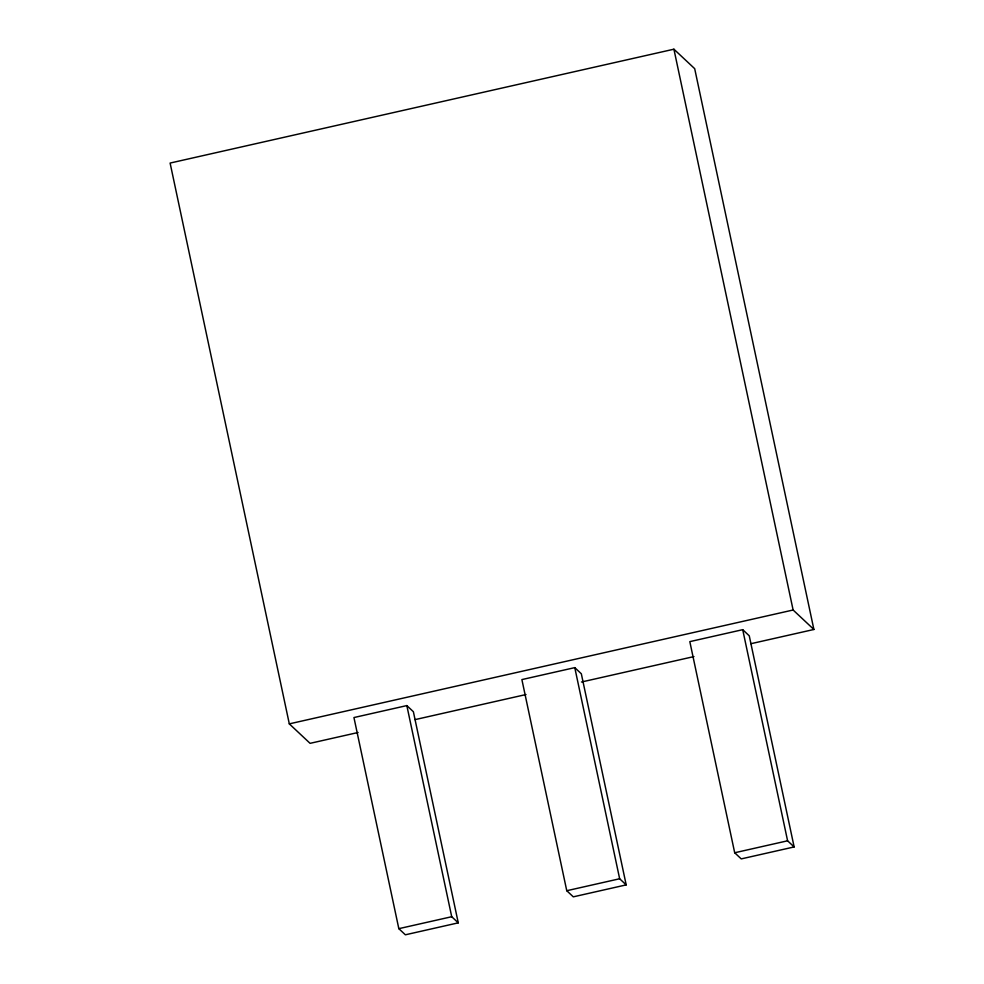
<?xml version="1.0" encoding="UTF-8"?>
<svg xmlns="http://www.w3.org/2000/svg" width="984" height="984" viewBox="0 0 984 984"><rect width="100%" height="100%" fill="white"/><g stroke="black" fill="none" stroke-linecap="round" stroke-linejoin="round"><path stroke-width="1.48" d="M750.915 643.708L813.891 629.477L694.692 68.671L673.917 49.2L170.109 163.061L289.308 723.867L310.083 743.338L358.065 732.502M289.308 723.867L793.116 610.006L813.891 629.477M406.835 705.589L353.945 717.545L398.827 928.662L405.371 934.8L458.261 922.844L413.378 711.715L406.835 705.589L451.717 916.719L458.261 922.844M574.779 667.632L521.889 679.587L566.759 890.717L573.303 896.842L626.193 884.887L581.323 673.769L574.779 667.632L619.649 878.761L626.193 884.887M742.711 629.674L689.821 641.63L734.691 852.759L741.235 858.897L794.137 846.941L749.255 635.812L742.711 629.674L787.594 840.803L794.137 846.941M415.039 719.624L525.997 694.544M581.482 682.01L693.941 656.586M398.827 928.662L451.717 916.719M566.759 890.717L619.649 878.761M734.691 852.759L787.594 840.803M673.917 49.2L793.116 610.006"/></g></svg>
